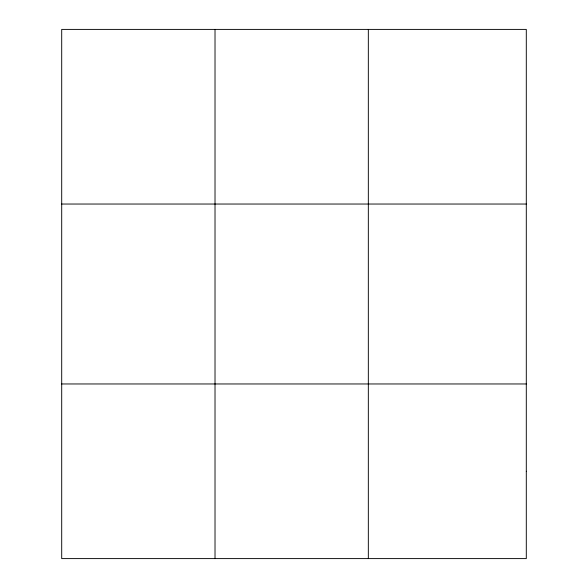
<?xml version="1.0" encoding="UTF-8"?>
<svg xmlns="http://www.w3.org/2000/svg" width="588" height="588" viewBox="0 0 588 588"><rect width="100%" height="100%" fill="white"/><g stroke="black" fill="none" stroke-linecap="round" stroke-linejoin="round"><path stroke-width="0.88" d="M215.017 29.4L215.017 558.6M368.331 29.4L368.331 558.6M61.703 204.036L526.297 204.036M61.703 383.964L526.297 383.964M526.297 471.282L526.297 558.6L61.703 558.6L61.703 29.4L526.297 29.4L526.297 471.282"/></g></svg>
